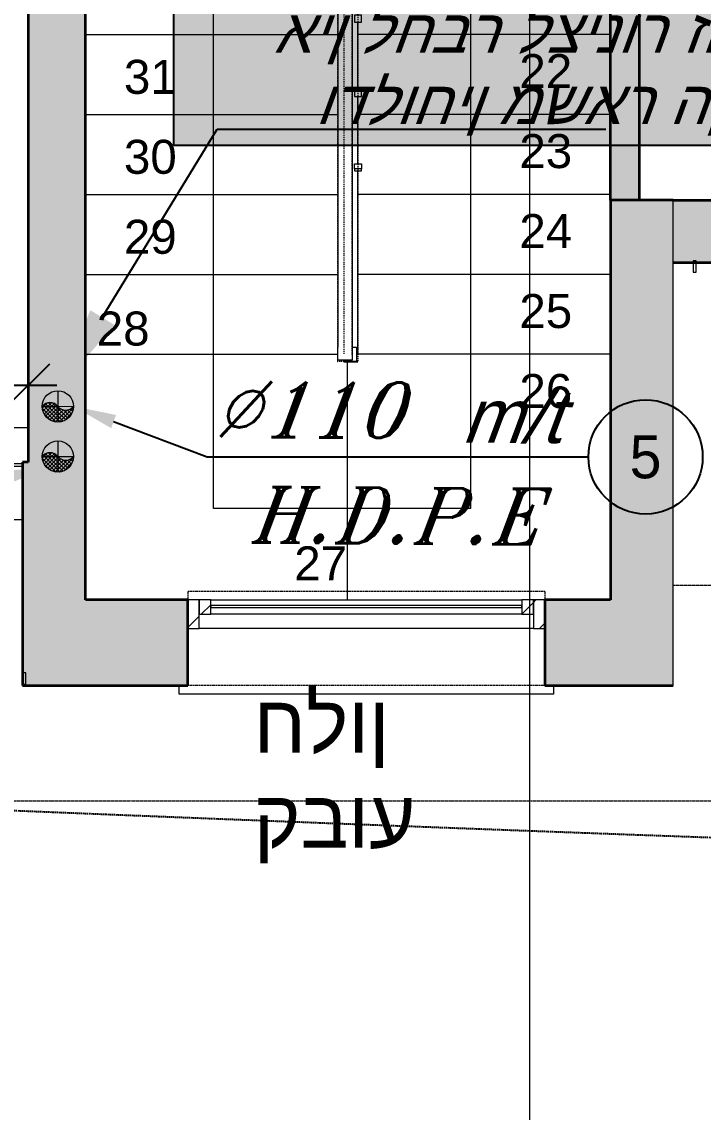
# Model space of a CAD drawing. Header units: centimetres. Extents: x 14435 to 32127, y -4289 to 2500.
# Drawn here: x 19085.5 to 19324.1, y -1756.3 to -1374.5 of the extents above; entities that cross this region are included whole.
import ezdxf
from ezdxf import colors
from ezdxf.entities.mleader import LeaderData, LeaderLine
from ezdxf.enums import TextEntityAlignment as Align
from ezdxf.math import Vec2, Vec3

# ---------------------------------------------------------------- set-up
doc = ezdxf.new("R2010")
doc.units = ezdxf.units.CM
for name, pattern in [('Dash', [0.6350000000000002, 0.3175000000000001, -0.3175000000000001]), ('Dash Tiny', [0.12, 0.06, -0.06]), ('Hidden', [0.7143750000000001, 0.4762500000000001, -0.238125]), ('Hidden2', [0.30000000000000004, 0.2, -0.1]), ('Overhead', [0.396875, 0.238125, -0.15875])]:
    doc.linetypes.add(name, pattern=pattern)
for name, color, linetype in [('A', 251, 'Continuous'), ('BLACK', 250, 'Continuous'), ('hot water', 1, 'Continuous'), ('num of plumbing', 250, 'Continuous')]:
    doc.layers.add(name, color=color, linetype=linetype)
for name, color, linetype, lineweight in [('A-ANNO-DIMS', 7, 'Continuous', 5), ('A-DETL', 7, 'Continuous', 5), ('A-FLOR', 7, 'Continuous', 13), ('A-FLOR-HRAL', 7, 'Continuous', 5), ('A-GLAZ', 7, 'Continuous', 13), ('A-GLAZ-CWMG', 7, 'Continuous', 5), ('A-WALL', 7, 'Continuous', 13), ('A-WALL-PATT', 7, 'Continuous', 35), ('G-ANNO-TEXT', 7, 'Continuous', 5), ('I-WALL', 7, 'Continuous', 13), ('S-STRS', 7, 'Continuous', 13), ('S-STRS-ANNO', 7, 'Continuous', 5)]:
    doc.layers.add(name, color=color, linetype=linetype, lineweight=lineweight)
doc.layers.add('G-ANNO-SYMB', color=240, linetype='Continuous', lineweight=5, true_color=0xff2227)
doc.styles.add('Arial', font='arial.ttf', dxfattribs={"height": 54.41925070688192})
doc.styles.add('Arial_15', font='arial.ttf', dxfattribs={"width": 0.7, "height": 20})
doc.styles.add('Arial_3', font='arial.ttf', dxfattribs={"height": 14.99999999999999})
doc.styles.add('MUR', font='MIRYL', dxfattribs={"oblique": 20})
doc.styles.add('RUM', font='ROMANT', dxfattribs={"oblique": 20})
doc.dimstyles.new('2_mm_-_מעוגל_למידות_שלמות_1', dxfattribs={"dimscale": 30.48, "dimtxt": 20.4051879991394, "dimasz": 0.4921259842519685, "dimexe": 0.4921259842519685, "dimexo": 0.0625, "dimgap": 0, "dimtad": 1, "dimdec": 0, "dimdsep": 46, "dimtxsty": 'Arial_15', "dimblk1": 'OBLIQUE', "dimblk2": 'OBLIQUE', "dimsah": 1, "dimcen": 0.09, "dimdle": 0.3280839895013123, "dimadec": 1, "dimazin": 2, "dimtfac": 1, "dimtdec": 4, "dimtix": 1, "dimtmove": 1, "dimatfit": 3, "dimfxl": 0.7874015748031495, "dimfxlon": 1, "dimtvp": 1, "dimtolj": 1, "dimtzin": 0, "dimarcsym": 2})
pattern_1 = [(225, (356.176, -3071.97), (5.613013629058814, -5.613013629058813), [])]

# ---------------------------------------------------------------- blocks, each defined once
blk = doc.blocks.new('Railing - ISH-1036119-קומה א - Dependent 1')
at = {"layer": 'A-FLOR-HRAL'}
for p, q in [((2.500000000000407, 0.0399999999973582), (-2.499999999999593, 0.0399999999973582)), ((-2.499999999999593, 0.0399999999973582), (-2.499999999999593, -0.0400000000005432)), ((2.500000000000407, -0.0400000000005432), (2.500000000000407, 0.0399999999973582)), ((-2.499999999999593, -0.0400000000005432), (2.500000000000407, -0.0400000000005432))]:
    blk.add_line(p, q, dxfattribs=at)
blk = doc.blocks.new('Railing - ISH-1036121-קומה א - Dependent 1')
at = {"layer": 'A-FLOR-HRAL'}
for p, q in [((2.500000000000407, 0.0399999999973582), (-2.499999999999593, 0.0399999999973582)), ((-2.499999999999593, 0.0399999999973582), (-2.499999999999593, -0.0400000000005432)), ((2.500000000000407, -0.0400000000005432), (2.500000000000407, 0.0399999999973582)), ((-2.499999999999593, -0.0400000000005432), (2.500000000000407, -0.0400000000005432))]:
    blk.add_line(p, q, dxfattribs=at)
blk = doc.blocks.new('Railing - ISH-1036123-קומה א - Dependent 1')
at = {"layer": 'A-FLOR-HRAL'}
for p, q in [((2.500000000000407, 0.0399999999973582), (-2.499999999999593, 0.0399999999973582)), ((-2.499999999999593, 0.0399999999973582), (-2.499999999999593, -0.0400000000005432)), ((2.500000000000407, -0.0400000000005432), (2.500000000000407, 0.0399999999973582)), ((-2.499999999999593, -0.0400000000005432), (2.500000000000407, -0.0400000000005432))]:
    blk.add_line(p, q, dxfattribs=at)
blk = doc.blocks.new('Railing - ISH-1036125-קומה א - Dependent 1')
at = {"layer": 'A-FLOR-HRAL'}
for p, q in [((2.500000000000407, 0.0399999999973582), (-2.499999999999593, 0.0399999999973582)), ((-2.499999999999593, 0.0399999999973582), (-2.499999999999593, -0.0400000000005432)), ((2.500000000000407, -0.0400000000005432), (2.500000000000407, 0.0399999999973582)), ((-2.499999999999593, -0.0400000000005432), (2.500000000000407, -0.0400000000005432))]:
    blk.add_line(p, q, dxfattribs=at)
blk = doc.blocks.new('Railing - 25mm-1036139-קומה א - Dependent 1')
at = {"layer": 'A-FLOR-HRAL'}
for p, q in [((1.25, 1.25), (-1.25, 1.25)), ((-1.25, 1.25), (-1.25, -1.25)), ((1.25, -1.25), (1.25, 1.25)), ((-1.25, -1.25), (1.25, -1.25))]:
    blk.add_line(p, q, dxfattribs=at)
blk = doc.blocks.new('Railing - 25mm-1036143-קומה א - Dependent 1')
at = {"layer": 'A-FLOR-HRAL'}
for p, q in [((1.25, 1.25), (-1.25, 1.25)), ((-1.25, 1.25), (-1.25, -1.25)), ((1.25, -1.25), (1.25, 1.25)), ((-1.25, -1.25), (1.25, -1.25))]:
    blk.add_line(p, q, dxfattribs=at)
blk = doc.blocks.new('Railing - 25mm-935220-קומה א - Dependent 1')
at = {"layer": 'A-FLOR-HRAL'}
for p, q in [((1.25, 1.25), (-1.25, 1.25)), ((-1.25, 1.25), (-1.25, -1.25)), ((1.25, -1.25), (1.25, 1.25)), ((-1.25, -1.25), (1.25, -1.25))]:
    blk.add_line(p, q, dxfattribs=at)
blk = doc.blocks.new('Railing - 25mm-935224-קומה א - Dependent 1')
at = {"layer": 'A-FLOR-HRAL'}
for p, q in [((1.25, 1.25), (-1.25, 1.25)), ((-1.25, 1.25), (-1.25, -1.25)), ((1.25, -1.25), (1.25, 1.25)), ((-1.25, -1.25), (1.25, -1.25))]:
    blk.add_line(p, q, dxfattribs=at)
blk = doc.blocks.new('Railing - 25mm-935228-קומה א - Dependent 1')
at = {"layer": 'A-FLOR-HRAL'}
for p, q in [((-1.25, 1.25), (1.25, 1.25)), ((-1.25, -0.5720000000003232), (-1.25, 1.24999999999999)), ((1.25, 1.249999999999996), (1.25, -0.5720000000003214)), ((-1.25, -0.5720000000003232), (-1.25, -1.25)), ((1.25, -0.5720000000003215), (-1.25, -0.5720000000003232)), ((-1.25, -1.25), (1.25, -1.25)), ((1.25, -1.25), (1.25, -0.5720000000003215))]:
    blk.add_line(p, q, dxfattribs=at)
blk = doc.blocks.new('Railing - Railing-935168-קומה א - Dependent 1')
for name, p in [('Railing - ISH-1036119-קומה א - Dependent 1', (350.7465273389044, -2692.219926520616)), ('Railing - 25mm-1036139-קומה א - Dependent 1', (353.2465273389042, -2801.469926520616)), ('Railing - 25mm-1036143-קומה א - Dependent 1', (353.2465273389042, -2827.469926520615)), ('Railing - 25mm-935220-קומה א - Dependent 1', (353.2465273389042, -2853.469926520615)), ('Railing - 25mm-935224-קומה א - Dependent 1', (353.2465273389042, -2879.469926520616)), ('Railing - 25mm-935228-קומה א - Dependent 1', (353.2465273389041, -2905.469926520615)), ('Railing - ISH-1036123-קומה א - Dependent 1', (350.746527338904, -2973.509926520616))]:
    blk.add_blockref(name, p)
for name, p, rotation in [('Railing - ISH-1036121-קומה א - Dependent 1', (348.6665273389044, -2720.219926520615), 180), ('Railing - ISH-1036125-קומה א - Dependent 1', (346.1665273389044, -2971.009926520616), 270)]:
    blk.add_blockref(name, p, dxfattribs=dict(rotation=rotation))
blk = doc.blocks.new('Top Rail Type - Top Rail_Internal_-935182-קומה א - Dependent 1')
at = {"layer": 'A-FLOR-HRAL'}
for p, q in [((346.1665273389044, -2718.969926520614), (351.1665273389044, -2718.969926520614)), ((346.1665273389044, -2718.969926520614), (346.1665273389044, -2720.179926520614)), ((346.1665273389044, -2720.259926520613), (346.1665273389044, -2968.509926520616)), ((351.1665273389044, -2718.969926520614), (351.1665273389044, -2719.543518973438)), ((351.1665273389044, -2720.975640976257), (351.1665273389044, -2973.009926520616)), ((353.2465273389042, -2800.219926520616), (353.2465273389044, -2720.975640976257)), ((353.2465273389042, -2826.219926520616), (353.2465273389042, -2802.719926520616)), ((353.2465273389042, -2852.219926520616), (353.2465273389042, -2828.719926520616)), ((353.2465273389042, -2878.219926520615), (353.2465273389042, -2854.719926520616)), ((353.2465273389041, -2904.219926520616), (353.2465273389042, -2880.719926520616)), ((353.246527338904, -2969.009926520616), (353.2465273389041, -2906.719926520615)), ((351.1665273389044, -2968.509926520616), (352.746527338904, -2968.509926520616)), ((352.746527338904, -2968.509926520616), (352.746527338904, -2973.469926520619)), ((353.246527338904, -2969.009926520616), (352.7465273389043, -2969.009926520616)), ((353.246527338904, -2971.009926520616), (353.246527338904, -2969.009926520616)), ((351.1665273389044, -2973.009926520616), (346.2065273389018, -2973.009926520616)), ((348.6665273389044, -2973.009926520616), (348.6665273389044, -2973.469926520619)), ((350.6665273389044, -2973.469926520619), (350.6665273389044, -2973.009926520616)), ((352.7465273389043, -2971.009926520616), (353.246527338904, -2971.009926520616))]:
    blk.add_line(p, q, dxfattribs=at)
blk = doc.blocks.new('Top Rail Type - Top Rail_Internal_-V173-קומה א - Dependent 1')
at = {"layer": 'A-FLOR-HRAL', "linetype": 'Dash'}
for p, q in [((353.2465273389044, -2690.969926520616), (348.2465273389044, -2690.969926520616)), ((348.2465273389044, -2690.969926520616), (348.2465273389044, -2692.179926520619)), ((353.2465273389044, -2690.969926520616), (353.2465273389044, -2692.179926520619)), ((348.2465273389044, -2692.219926520615), (348.2465273389043, -2720.179926520614)), ((353.2465273389044, -2692.219926520615), (353.246527338904, -2973.469926520619)), ((346.1665273389045, -2718.969926520614), (351.1665273389044, -2718.969926520614)), ((346.1665273389045, -2720.219926520615), (346.1665273389045, -2718.969926520614)), ((346.1665273389045, -2968.509926520616), (346.1665273389045, -2720.259926520613)), ((348.2465273389043, -2720.259926520613), (348.246527338904, -2971.009926520616)), ((351.1665273389044, -2720.219926520615), (351.1665273389044, -2718.969926520614)), ((351.1665273389044, -2971.009926520616), (351.1665273389044, -2720.259926520613)), ((351.425098767475, -2973.509926520616), (346.2065273389018, -2973.509926520616))]:
    blk.add_line(p, q, dxfattribs=at)
blk = doc.blocks.new('חלון חד כנפי  _ גלילה - מדרגות 2-1071027-קומה א - Dependent 1')
at = {"layer": 'A-GLAZ', "lineweight": 5, "true_color": 0x008040}
h = blk.add_hatch(dxfattribs=at)
h.set_pattern_fill('FP_6', color=116, style=0, pattern_type=2)
h.set_pattern_definition(pattern_1)
h.paths.add_polyline_path([(-62.50000000000052, -4.999999999996264), (-62.50000000000052, -14.99999999999615), (-58.50000000000143, -14.99999999999615), (-58.50000000000143, -4.999999999996264)], flags=0)
h.paths.add_polyline_path([(58.49999999999883, -4.999999999996264), (58.49999999999883, -14.99999999999615), (62.49999999999792, -14.99999999999615), (62.49999999999879, -4.999999999996264)], flags=0)
h = blk.add_hatch(dxfattribs=at)
h.set_pattern_fill('FP_6', color=116, style=0, pattern_type=2)
h.set_pattern_definition(pattern_1)
h.paths.add_polyline_path([(-54.5000000000006, -9.999999999995994), (-58.50000000000143, -9.999999999995994), (-58.50000000000143, -14.99999999999615), (-54.5000000000006, -14.99999999999615)], flags=0)
h.paths.add_polyline_path([(54.499999999998, -9.999999999995994), (54.499999999998, -14.99999999999615), (58.49999999999883, -14.99999999999615), (58.49999999999883, -9.999999999995994)], flags=0)
at = {"layer": 'A-GLAZ'}
for p, q in [((-65.50000000000075, 14.99999999999696), (-65.50000000000075, 18.00000000010131)), ((-65.50000000000075, 18.00000000010131), (65.49999999999918, 18.00000000010131)), ((65.49999999999918, 18.00000000010131), (65.49999999999918, 14.99999999999781)), ((-58.50000000000102, -5), (-62.50000000000102, -5)), ((-58.50000000000102, -15), (-58.50000000000102, -5)), ((-58.50000000000102, -5), (58.49999999999782, -5)), ((62.49999999999783, -5), (58.49999999999782, -5)), ((58.49999999999782, -5), (58.49999999999782, -15)), ((-54.50000000000102, -10), (-58.50000000000102, -10)), ((-58.50000000000102, -10), (-58.50000000000102, -15)), ((-54.50000000000102, -15), (-54.50000000000102, -10)), ((-54.50000000000102, -10), (54.49999999999771, -10)), ((58.49999999999772, -10), (54.49999999999771, -10)), ((54.49999999999771, -10), (54.49999999999773, -15)), ((58.49999999999772, -15), (58.49999999999772, -10)), ((-62.50000000000102, -15), (-58.50000000000102, -15)), ((-58.50000000000102, -15), (-54.50000000000102, -15)), ((54.49999999999771, -12.4), (-54.50000000000102, -12.4)), ((-54.50000000000102, -12.4), (-54.50000000000102, -13)), ((-54.50000000000102, -13), (54.49999999999771, -13)), ((54.49999999999771, -15), (-54.50000000000102, -15)), ((54.49999999999771, -13), (54.49999999999771, -12.4)), ((54.49999999999773, -15), (58.49999999999772, -15)), ((58.49999999999782, -15), (62.49999999999783, -15))]:
    blk.add_line(p, q, dxfattribs=at)
at = {"layer": 'A-GLAZ', "linetype": 'Overhead'}
for p, q in [((-62.50000000000043, 15), (62.49999999999957, 15)), ((-62.50000000000079, -18), (-62.50000000000079, -15)), ((62.49999999999918, -18), (62.49999999999918, -15)), ((-62.50000000000079, -18), (62.49999999999916, -18))]:
    blk.add_line(p, q, dxfattribs=at)
blk = doc.blocks.new('Rectangular Mullion - פרופיל מרובע 4_1-958128-קומה א - Dependent 1')
at = {"layer": 'A-GLAZ-CWMG', "true_color": 0x008000}
h = blk.add_hatch(dxfattribs=at)
h.set_pattern_fill('FP_44', color=96, style=0, pattern_type=2)
h.set_pattern_definition([(315, (-236.894, -3084.462), (25.14471713899363, 25.14471713899363), []), (315, (-236.894, -3122.562), (25.14471713899363, 25.14471713899363), [])])
h.paths.add_polyline_path([(0, 2.00000000000301), (0, -1.999999999996513), (-1.000000000003237, -1.999999999996513), (-1.000000000003237, 2.00000000000301)], flags=0)
at = {"layer": 'A-GLAZ-CWMG', "lineweight": 13}
for p, q in [((-1.000000000003237, 1.999999999999545), (0, 1.999999999999545)), ((-1.000000000003237, -1.999999999999545), (-1.000000000003237, 1.999999999999545)), ((0, 1.999999999999545), (0, -1.999999999999545)), ((0, -1.999999999999545), (-1.000000000003237, -1.999999999999545))]:
    blk.add_line(p, q, dxfattribs=at)
blk = doc.blocks.new('Rectangular Mullion - פרופיל מרובע 4_1-1043214-קומה א - Dependent 1')
at = {"layer": 'A-GLAZ-CWMG', "lineweight": 13}
for p, q in [((-0.500000000001619, 1.999999999999545), (0.500000000001619, 1.999999999999545)), ((-0.500000000001619, -1.999999999999545), (-0.500000000001619, 1.999999999999545)), ((0.500000000001619, 1.999999999999545), (0.500000000001619, -1.999999999999545)), ((0.500000000001619, -1.999999999999545), (-0.500000000001619, -1.999999999999545))]:
    blk.add_line(p, q, dxfattribs=at)
blk = doc.blocks.new('Railing - Railing-956723-קומה א - Dependent 1')
at = {"layer": 'A-FLOR-HRAL'}
for p, q in [((158.6939981411202, -3009.247639051213), (235.7939981411209, -3009.247639051213)), ((235.7939981411209, -3010.247639051213), (159.6939981411204, -3010.247639051212))]:
    blk.add_line(p, q, dxfattribs=at)
blk = doc.blocks.new('_Oblique')
at = {"color": 0, "linetype": 'ByBlock', "lineweight": -2}
blk.add_line((-0.5, -0.5), (0.5, 0.5), dxfattribs=at)
blk = doc.blocks.new('*D680')
at = {"layer": 'A-ANNO-DIMS', "color": 0, "lineweight": -2, "transparency": 16777216}
for p, q in [((51033.84930814702, -12564.57553732743), (51033.84930814702, -12601.67053732743)), ((51809.96742148079, -12564.57553732743), (51809.96742148079, -12601.67053732743)), ((51023.84930814703, -12586.67053732743), (51819.96742148078, -12586.67053732743))]:
    blk.add_line(p, q, dxfattribs=at)
at = {"layer": 'Defpoints', "color": 0, "transparency": 16777216}
for p in [(51033.84930814702, -12562.67053732743), (51809.96742148079, -12562.67053732743), (51809.96742148079, -12586.67053732743)]:
    blk.add_point(p, dxfattribs=at)
at = {"layer": 'A-ANNO-DIMS', "color": 0, "lineweight": -2, "transparency": 16777216, "xscale": 15, "yscale": 15, "zscale": 15, "rotation": 180}
blk.add_blockref('_Oblique', (51033.84930814702, -12586.67053732743), dxfattribs=at)
at = {"layer": 'A-ANNO-DIMS', "color": 0, "lineweight": -2, "transparency": 16777216, "xscale": 15, "yscale": 15, "zscale": 15}
blk.add_blockref('_Oblique', (51809.96742148079, -12586.67053732743), dxfattribs=at)
at = {"layer": 'A-ANNO-DIMS', "color": 0, "transparency": 16777216, "insert": (51329.45369304916, -12547.37261057896), "char_height": 20, "width": 38.42453863222559, "attachment_point": 1, "line_spacing_factor": 0.9417779076525878, "style": 'Arial_15'}
blk.add_mtext('\\A1;776', dxfattribs=at)
blk = doc.blocks.new('_TagCircle - Metric')
at = {"color": 0, "linetype": 'ByBlock', "lineweight": -2, "transparency": 16777216}
blk.add_circle((0, 0), 4, dxfattribs=at)
at = {"color": 0, "transparency": 16777216}
blk.add_attdef('TAGNUMBER', text='', height=3, dxfattribs=at).set_placement((0, -1.5), align=Align.CENTER)
blk = doc.blocks.new('alef')
at = {"layer": 'A-WALL-PATT', "lineweight": 13, "true_color": 0x636466}
for points in [[(51809.96742148079, -12613.66623281662), (51829.96742148079, -12613.66623281662), (51829.96742148079, -12363.63147659904), (51809.96742148079, -12363.63147659904), (51809.96742148079, -12424.57497581486)], [(52035.84930814703, -12661.88852028603), (52035.84930814703, -12521.88852028603), (52013.84930814704, -12521.88852028603), (52013.84930814703, -12661.88852028603)], [(51807.96742148078, -12691.88852028603), (51829.96742148079, -12691.88852028603), (51829.96742148079, -12613.66623281662), (51807.96742148078, -12613.66623281662), (51807.96742148078, -12650.66528988817)]]:
    blk.add_hatch(color=251, dxfattribs=at).paths.add_polyline_path(points, flags=0)
at = {"layer": 'A-WALL-PATT', "lineweight": 13, "true_color": 0xc7c8ca}
for points in [[(52013.84930814703, -12521.88852028603), (52023.84930814703, -12521.88852028603), (52023.84930814703, -12380.88880345725), (52013.84930814703, -12380.88880345725), (52013.84930814703, -12424.57497581486)], [(52035.84930814703, -12543.88852028603), (52289.9369965486, -12543.88852028603), (52289.9369965486, -12543.17314581013), (52249.46580752996, -12543.17314581013), (52249.46580752996, -12521.88852028603), (52035.84930814703, -12521.88852028603), (52035.84930814703, -12537.62013285151)]]:
    blk.add_hatch(color=9, dxfattribs=at).paths.add_polyline_path(points, flags=0)
at = {"layer": 'A-WALL-PATT', "lineweight": 13, "true_color": 0x636466}
h = blk.add_hatch(color=251, dxfattribs=at)
h.paths.add_polyline_path([(51859.2623802399, -12691.88852028603), (51865.84930814704, -12691.88852028603), (51865.84930814704, -12661.88852028603), (51829.96742148079, -12661.88852028603), (51829.96742148079, -12691.88852028603)], flags=0)
h.paths.add_polyline_path([(51990.84930814703, -12691.88852028603), (52035.84930814703, -12691.88852028603), (52035.84930814703, -12661.88852028603), (51990.84930814703, -12661.88852028603), (51990.84930814703, -12676.88852028603)], flags=0)
at = {"layer": 'A-DETL', "color": 7, "linetype": 'Dash Tiny'}
for p, q in [((52590.60152834893, -12656.88852028603), (52035.84930814703, -12656.88852028603)), ((51572.39198229707, -12732.26487940153), (52625.60152834892, -12732.26487940153))]:
    blk.add_line(p, q, dxfattribs=at)
at = {"layer": 'A-DETL', "color": 1, "linetype": 'Hidden', "lineweight": 25, "true_color": 0xff0000}
blk.add_arc((53854.05767804235, 37175.2775345066), 49952.94277916423, 266.772959782753, 268.6691540886479, dxfattribs=at)
at = {"layer": 'A-FLOR'}
for p, q in [((51809.76742148079, -12601.66623281662), (51809.76742148079, -12345.92050772008)), ((51809.96742148079, -12601.66623281663), (51711.86742148078, -12601.66623281663)), ((51749.84930814702, -12633.66623281662), (51807.96742148078, -12633.66623281662))]:
    blk.add_line(p, q, dxfattribs=at)
at = {"layer": 'A-WALL', "lineweight": 35}
for p, q in [((51829.9674214808, -12661.88852028603), (51829.96742148079, -12315.92050772008)), ((51809.96742148079, -12345.92050772008), (51809.96742148079, -12613.66623281662)), ((52013.84930814703, -12521.88852028603), (52013.84930814703, -12661.88852028603)), ((52035.84930814703, -12521.88852028603), (52013.84930814703, -12521.88852028603)), ((51807.96742148078, -12613.66623281662), (51807.96742148078, -12691.88852028603)), ((51809.96742148079, -12613.66623281662), (51807.96742148078, -12613.66623281662)), ((51865.84930814704, -12661.88852028603), (51829.96742148079, -12661.88852028603)), ((51865.84930814704, -12691.88852028603), (51865.84930814704, -12661.88852028603)), ((52013.84930814703, -12661.88852028603), (51990.84930814703, -12661.88852028603)), ((51990.84930814703, -12661.88852028603), (51990.84930814703, -12691.88852028603)), ((51807.96742148078, -12691.88852028603), (51865.84930814704, -12691.88852028603)), ((51990.84930814703, -12691.88852028603), (52035.84930814703, -12691.88852028603))]:
    blk.add_line(p, q, dxfattribs=at)
at = {"layer": 'A-WALL'}
blk.add_line((52035.84930814703, -12543.88852028603), (52035.84930814703, -12521.88852028603), dxfattribs=at)
at = {"layer": 'A-WALL-PATT', "color": 251, "lineweight": 13, "true_color": 0x636466}
blk.add_line((52035.84930814703, -12691.88852028603), (52035.84930814703, -12543.88852028603), dxfattribs=at)
at = {"layer": 'G-ANNO-SYMB', "color": 7}
blk.add_line((51985.65182047833, -13071.34927273909), (51985.65182047833, -10760.62172800506), dxfattribs=at)
at = {"layer": 'I-WALL', "lineweight": 35}
for p, q in [((52013.84930814703, -12521.88852028603), (52013.84930814703, -12370.88880345725)), ((52023.84930814703, -12380.88880345725), (52023.84930814703, -12521.88852028603)), ((52035.84930814703, -12521.88852028603), (52249.46580752996, -12521.88852028603)), ((52289.9369965486, -12543.88852028603), (52035.84930814703, -12543.88852028603))]:
    blk.add_line(p, q, dxfattribs=at)
at = {"layer": 'S-STRS', "lineweight": 5}
for p, q in [((51829.96742148079, -12463.88852028602), (51918.33995067857, -12463.88852028602)), ((52013.84930814703, -12463.88852028603), (51925.41995067857, -12463.88852028603)), ((51829.96742148079, -12491.88852028602), (51918.33995067857, -12491.88852028602)), ((52013.84930814703, -12491.88852028603), (51925.41995067857, -12491.88852028602)), ((51829.96742148079, -12519.88852028603), (51918.33995067857, -12519.88852028603)), ((52013.84930814703, -12519.88852028603), (51925.41995067857, -12519.88852028603)), ((51829.96742148079, -12547.88852028603), (51918.33995067857, -12547.88852028603)), ((52013.84930814703, -12547.88852028603), (51925.41995067857, -12547.88852028603)), ((51829.96742148079, -12575.88852028602), (51918.29995067857, -12575.88852028602)), ((52013.84930814703, -12575.88852028603), (51925.41995067857, -12575.88852028603)), ((51921.77995067856, -12661.88852028603), (51921.77995067856, -12578.46852028603))]:
    blk.add_line(p, q, dxfattribs=at)
at = {"layer": 'S-STRS', "linetype": 'Hidden2', "lineweight": 5}
for p, q in [((51829.96742148079, -12463.88852028602), (51918.33995067857, -12463.88852028602)), ((52013.84930814703, -12463.88852028603), (51925.41995067857, -12463.88852028603)), ((51829.96742148079, -12491.88852028602), (51918.33995067857, -12491.88852028602)), ((52013.84930814703, -12491.88852028603), (51925.41995067857, -12491.88852028602)), ((51829.96742148079, -12519.88852028603), (51918.33995067857, -12519.88852028603)), ((52013.84930814703, -12519.88852028603), (51925.41995067857, -12519.88852028603)), ((51829.96742148079, -12547.88852028603), (51918.33995067857, -12547.88852028603)), ((52013.84930814703, -12547.88852028603), (51925.41995067857, -12547.88852028603)), ((51829.96742148079, -12575.88852028602), (51918.29995067857, -12575.88852028602)), ((52013.84930814703, -12575.88852028603), (51925.41995067857, -12575.88852028603)), ((51921.77995067856, -12661.88852028603), (51921.77995067856, -12578.46852028603))]:
    blk.add_line(p, q, dxfattribs=at)
at = {"layer": 'S-STRS-ANNO'}
for p, q in [((51874.86742148079, -12463.88852028602), (51874.86742148079, -12435.88852028602)), ((51964.8674214808, -12435.88852028602), (51964.8674214808, -12463.88852028603)), ((51874.86742148079, -12491.88852028602), (51874.86742148079, -12463.88852028602)), ((51964.8674214808, -12463.88852028603), (51964.8674214808, -12491.88852028602)), ((51874.86742148079, -12519.88852028603), (51874.86742148079, -12491.88852028602)), ((51964.8674214808, -12491.88852028602), (51964.8674214808, -12519.88852028603)), ((51874.86742148079, -12547.88852028603), (51874.86742148079, -12519.88852028603)), ((51964.8674214808, -12519.88852028603), (51964.8674214808, -12547.88852028603)), ((51874.86742148079, -12575.88852028602), (51874.86742148079, -12547.88852028603)), ((51964.8674214808, -12547.88852028603), (51964.8674214808, -12575.88852028603)), ((51874.86742148079, -12629.88852028602), (51874.86742148079, -12575.88852028602)), ((51964.8674214808, -12575.88852028603), (51964.8674214808, -12629.88852028602)), ((51921.77995067856, -12629.88852028602), (51874.86742148079, -12629.88852028602)), ((51964.8674214808, -12629.88852028602), (51921.77995067856, -12629.88852028602))]:
    blk.add_line(p, q, dxfattribs=at)
at = {"layer": 'A-FLOR-HRAL'}
for name in ['Railing - Railing-956723-קומה א - Dependent 1', 'Railing - Railing-935168-קומה א - Dependent 1', 'Top Rail Type - Top Rail_Internal_-935182-קומה א - Dependent 1']:
    blk.add_blockref(name, (51572.17342333967, -9604.918593765411), dxfattribs=at)
at = {"layer": 'A-FLOR-HRAL', "linetype": 'Dash'}
blk.add_blockref('Top Rail Type - Top Rail_Internal_-V173-קומה א - Dependent 1', (51572.17342333967, -9604.918593765411), dxfattribs=at)
at = {"layer": 'A-GLAZ', "rotation": 180}
blk.add_blockref('חלון חד כנפי  _ גלילה - מדרגות 2-1071027-קומה א - Dependent 1', (51928.34930814703, -12676.88852028603), dxfattribs=at)
at = {"layer": 'A-GLAZ-CWMG', "extrusion": (0, 0, -1), "rotation": 180}
for name, p in [('Rectangular Mullion - פרופיל מרובע 4_1-1043214-קומה א - Dependent 1', (-52043.32169878228, -12545.17314581013)), ('Rectangular Mullion - פרופיל מרובע 4_1-958128-קומה א - Dependent 1', (-51809.06742148079, -12689.38041841118))]:
    blk.add_blockref(name, p, dxfattribs=at)
at = {"layer": 'G-ANNO-TEXT', "char_height": 20, "attachment_point": 1, "style": 'Arial_3'}
for s, insert, width in [('חלון קבוע', (51888.86531772214, -12695.30861858792), 101.3333), ('\\fArial|b0|i0|c177|p34|;\\W.8; ', (51972.47365105548, -12695.30861858792), 4.489450000000004)]:
    blk.add_mtext(s, dxfattribs=dict(at, insert=insert, width=width))
at = {"layer": 'S-STRS-ANNO', "char_height": 11.90625, "width": 21.9775646974577, "attachment_point": 1, "line_spacing_factor": 0.9417779076525878, "style": 'Arial'}
for s, insert in [('31', (51843.46323515629, -12472.77567594607)), ('22', (51981.94965015598, -12470.77567594607)), ('23', (51981.94965015598, -12498.77567594607)), ('30', (51843.46323515629, -12500.77567594607)), ('24', (51981.94965015598, -12526.77567594607)), ('29', (51843.46323515629, -12528.77567594607)), ('25', (51981.94965015598, -12554.77567594607)), ('28', (51833.95617316963, -12560.90912236636)), ('26', (51981.94965015598, -12582.77567594607)), ('27', (51903.10487205889, -12643.13074481443))]:
    blk.add_mtext(s, dxfattribs=dict(at, insert=insert))
at = {"layer": 'A-ANNO-DIMS'}
dim = blk.add_linear_dim(base=(51809.96742148079, -12586.67053732743), p1=(51033.84930814702, -12562.67053732743), p2=(51809.96742148079, -12562.67053732743), dimstyle='2_mm_-_מעוגל_למידות_שלמות_1', override={"dimpost": '<>', "dimfxl": 776.1181133337568}, dxfattribs=at)
dim.commit()
dim.dimension.update_dxf_attribs({"geometry": '*D680', "text_midpoint": (51348.66596236528, -12574.03927724563), "dimtype": 128})

msp = doc.modelspace()

# ---------------------------------------------------------------- linework, layer by layer
at = {"layer": 'hot water', "color": 6, "lineweight": 15, "ltscale": 20}
for centre in [(19098.1186662422, -1509.195984392141), (19098.1141093608, -1526.737320737866)]:
    msp.add_circle(centre, 5.5, dxfattribs=at)
at = {"layer": 'num of plumbing', "lineweight": 0}
for p, q in [((19098.08071985359, -1503.696115297096), (19098.15661262767, -1514.695853486975)), ((19093.22189429444, -1509.22976970449), (19094.4370250771, -1507.997754825699)), ((19094.56892056823, -1509.220475886859), (19095.87050601391, -1507.900805065836)), ((19096.10853450253, -1509.209853310776), (19094.79702612798, -1507.91631845266)), ((19097.45556077632, -1509.200559491639), (19096.2020575458, -1507.964234848308)), ((19092.6187971472, -1509.233930779182), (19103.61853533717, -1509.1580380051)), ((19092.65269767581, -1509.806875243119), (19093.22189429444, -1509.22976970449)), ((19097.57415095366, -1514.668963752401), (19092.65372133322, -1509.815965967476)), ((19092.89506026625, -1510.917594282449), (19094.56892056823, -1509.220475886859)), ((19093.41448194859, -1509.228440944562), (19092.99573651131, -1508.815434186012)), ((19095.65368614744, -1514.112677705094), (19093.23645368655, -1511.728572109618)), ((19093.30565761857, -1511.857740956342), (19095.91594684201, -1509.211182070749)), ((19098.15112279454, -1513.900168682548), (19093.41448194859, -1509.228440944562)), ((19094.76150822874, -1509.2191471284), (19093.78467901749, -1508.255704834546)), ((19093.84914864191, -1512.663147420075), (19097.26297311902, -1509.201888251589)), ((19094.51157871957, -1513.347962183796), (19098.12205619731, -1509.68731754596)), ((19098.14182898011, -1512.553142407049), (19094.76150822874, -1509.2191471284)), ((19095.29145191562, -1513.913701970878), (19098.13135001495, -1511.034343821322)), ((19095.91594684201, -1509.211182070749), (19096.89927311546, -1508.214192595826)), ((19098.13253516247, -1511.206116133426), (19096.10853450253, -1509.209853310776)), ((19097.26297311902, -1509.201888251589), (19097.70452916353, -1508.754196837601)), ((19098.12324134163, -1509.859089857962), (19097.45556077632, -1509.200559491639)), ((19098.12205619731, -1509.68731754596), (19098.34739176628, -1509.458850964109)), ((19101.69097135962, -1513.377926060433), (19098.12324134163, -1509.859089857962)), ((19098.13135001495, -1511.034343821322), (19099.1008390277, -1510.051383872696)), ((19100.90333214223, -1513.93894083514), (19098.13253516247, -1511.206116133426)), ((19098.14064383258, -1512.381370095061), (19100.06137757426, -1510.433947982148)), ((19098.14993764699, -1513.728396370568), (19101.3431021144, -1510.490863261255)), ((19098.55019209884, -1514.679029661323), (19103.60714386017, -1509.551812149538)), ((19102.35892672618, -1512.698867634446), (19100.06289619829, -1510.434302966516)), ((19100.32840817455, -1514.232554710345), (19103.18524787597, -1511.336019556982)), ((19102.90711171513, -1511.901680220972), (19101.45812850575, -1510.472554546357)), ((19103.32325423384, -1510.974259906403), (19102.4663753192, -1510.129124055207)), ((19103.57533397581, -1509.885025205299), (19103.252284417, -1509.566402866634)), ((19096.1989245367, -1514.350069352402), (19098.14064383258, -1512.381370095061)), ((19097.26184050447, -1514.628833520042), (19098.14993764699, -1513.728396370568)), ((19099.98395653884, -1514.370024602858), (19098.14182898011, -1512.553142407049)), ((19098.90125688248, -1514.640022587327), (19098.15112279454, -1513.900168682548)), ((19098.0761629722, -1521.237451642821), (19098.15205574627, -1532.2371898327)), ((19092.61424026581, -1526.775267124907), (19103.61397845577, -1526.699374350824)), ((19092.64814079442, -1527.348211588844), (19093.21733741304, -1526.771106050215)), ((19092.89050338486, -1528.458930628174), (19094.56436368684, -1526.761812232584)), ((19093.40992506719, -1526.769777290286), (19092.99117962992, -1526.356770531736)), ((19093.21733741304, -1526.771106050215), (19094.4324681957, -1525.539091171424)), ((19093.30110073717, -1529.399077302067), (19095.91138996061, -1526.752518416473)), ((19098.14656591315, -1531.441505028273), (19093.40992506719, -1526.769777290286)), ((19094.75695134734, -1526.760483474125), (19093.7801221361, -1525.797041180271)), ((19093.84459176052, -1530.204483765799), (19097.25841623763, -1526.743224597314)), ((19094.56436368684, -1526.761812232584), (19095.86594913252, -1525.44214141156)), ((19098.13727209871, -1530.094478752773), (19094.75695134734, -1526.760483474125)), ((19096.10397762114, -1526.751189656501), (19094.79246924659, -1525.457654798385)), ((19095.91138996061, -1526.752518416473), (19096.89471623407, -1525.75552894155)), ((19098.12797828108, -1528.74745247915), (19096.10397762114, -1526.751189656501)), ((19097.45100389492, -1526.741895837363), (19096.1975006644, -1525.505571194033)), ((19097.25841623763, -1526.743224597314), (19097.69997228213, -1526.295533183325)), ((19098.11868446024, -1527.400426203687), (19097.45100389492, -1526.741895837363)), ((19098.11749931592, -1527.228653891685), (19098.34283488488, -1527.000187309833)), ((19098.54563521745, -1532.220366007048), (19103.60258697878, -1527.093148495263)), ((19103.57077709441, -1527.426361551024), (19103.24772753561, -1527.107739212359)), ((19097.56959407226, -1532.210300098126), (19092.64916445182, -1527.357302313201)), ((19095.64912926605, -1531.654014050818), (19093.23189680515, -1529.269908455342)), ((19094.50702183817, -1530.88929852952), (19098.11749931592, -1527.228653891685)), ((19095.28689503423, -1531.455038316602), (19098.12679313356, -1528.575680167047)), ((19096.1943676553, -1531.891405698126), (19098.13608695118, -1529.922706440786)), ((19101.68641447823, -1530.919262406158), (19098.11868446024, -1527.400426203687)), ((19098.12679313356, -1528.575680167047), (19099.0962821463, -1527.592720218421)), ((19100.89877526083, -1531.480277180864), (19098.12797828108, -1528.74745247915)), ((19098.13608695118, -1529.922706440786), (19100.05682069286, -1527.975284327873)), ((19099.97939965745, -1531.911360948583), (19098.13727209871, -1530.094478752773)), ((19098.14538076559, -1531.269732716293), (19101.338545233, -1528.03219960698)), ((19102.35436984479, -1530.240203980171), (19100.05833931689, -1527.975639312241)), ((19100.32385129315, -1531.773891056069), (19103.18069099458, -1528.877355902707)), ((19102.90255483374, -1529.443016566696), (19101.45357162435, -1528.013890892081)), ((19103.31869735244, -1528.515596252128), (19102.4618184378, -1527.670460400932)), ((19097.25728362308, -1532.170169865767), (19098.14538076559, -1531.269732716293)), ((19098.89670000109, -1532.181358933052), (19098.14656591315, -1531.441505028273))]:
    msp.add_line(p, q, dxfattribs=at)
for centre in [(19098.11866624062, -1509.195984392149), (19098.11410935923, -1526.737320737873)]:
    msp.add_circle(centre, 5.499999999041587, dxfattribs=at)
for centre, start, end in [((19095.3834281273, -1511.3450278), 38.15629080577713, 142.6343219485994), ((19100.85390435389, -1507.046940984072), 218.1562908057771, 322.6343219485994), ((19095.37887124591, -1528.886364145725), 38.15629080577713, 142.6343219485994), ((19100.84934747249, -1524.588277329796), 218.1562908057771, 322.6343219485994)]:
    msp.add_arc(centre, 3.478493223057076, start, end, dxfattribs=at)

# ---------------------------------------------------------------- block references
msp.add_blockref('alef', (-32722.20766239823, 11084.92891989214))

# ---------------------------------------------------------------- texts
at = {"layer": 'A', "color": 1, "oblique": 20}
for s, height, style, p in [('%%C110', 19.43999999999999, 'RUM', (19185.5111240527, -1510.301436487865, -2879.571780414786)), ('m/t', 18.71999999999998, 'MUR', (19256.77117931157, -1512.234441269469, 17184.16490146052)), ('H.D.P.E', 19.43999999999999, 'RUM', (19215.29975457013, -1547.443599565933, 6.400000000139698))]:
    msp.add_text(s, height=height, rotation=359.6133434719946, dxfattribs=dict(at, style=style)).set_placement(p, align=Align.MIDDLE)
at = {"layer": 'BLACK', "color": 1, "insert": (19146.20587585799, -1345.317586436924), "char_height": 15, "attachment_point": 1, "line_spacing_factor": 0.99999, "style": 'MUR', "bg_fill": 17, "box_fill_scale": 1.5, "bg_fill_color": 255, "bg_fill_transparency": 0}
msp.add_mtext_dynamic_manual_height_columns('\\A1;\\pxqc;{\\fArial|b0|i0|c177|p34;צ.א מקומת המרתף.\\Pאין לחבר לצינור זה שופכין ודלוחין משאר הקומות.}', width=279.0293589865178, gutter_width=252.0923096567594, heights=[0], dxfattribs=at)

# ---------------------------------------------------------------- leaders
at = {"layer": 'BLACK', "color": 1, "lineweight": 18}
ml = msp.add_multileader_mtext('Standard', dxfattribs=at)
ml.set_content('')
ml.set_leader_properties()
ml.build(insert=Vec2(0, 0))
ml.multileader.update_dxf_attribs({"text_right_attachment_type": 6, "dogleg_length": 0.36, "arrow_head_size": 30})
ctx = ml.context
ctx.base_point, ctx.char_height, ctx.arrow_head_size, ctx.landing_gap_size, ctx.plane_origin = Vec3(19290.04571616646, -1412.126848713997), 0.18, 30, 0.09, Vec3(19267.49105887647, -1330.151964694894)
ctx.right_attachment = 6
notes = []
notes.append((ctx, [(1, (1, 1, 0), (19153.87724385523, -1412.126848713997), (1, 0), 136.168472311227, [(0, [(19098.08071985554, -1503.696115297445)], 0, [])])]))
ctx.mtext, ml.multileader.dxf.content_type = None, 0
at = {"layer": 'num of plumbing', "lineweight": 13}
ml = msp.add_multileader_block('Standard', dxfattribs=at)
ml.set_content('_TagCircle - Metric', color=256, scale=5)
ml.set_attribute('TAGNUMBER', '5', width=0)
ml.set_leader_properties()
ml.build(insert=Vec2(0, 0))
ml.multileader.update_dxf_attribs({"text_right_attachment_type": 6, "dogleg_length": 0.36, "arrow_head_size": 15, "scale": 5})
ctx = ml.context
ctx.base_point, ctx.scale, ctx.char_height, ctx.arrow_head_size, ctx.landing_gap_size, ctx.plane_origin = Vec3(19283.92490673457, -1526.869327701166), 5, 0.9000000000000001, 15, 0.4500000000000001, Vec3(19001.54586378766, -1492.497015662524)
ctx.right_attachment = 6
notes.append((ctx, [(1, (1, 1, 0), (19150.39818184195, -1526.869327701166), (1, 0), 133.5267248926173, [(0, [(19103.61749921601, -1509.195674336268)], 0, [])])]))
ctx.block.insert = Vec3(19303.92490673452, -1526.869327701166)
ml = msp.add_multileader_block('Standard', dxfattribs=at)
ml.set_content('_TagCircle - Metric', color=256, scale=5)
ml.set_attribute('TAGNUMBER', '4', width=0)
ml.set_leader_properties()
ml.build(insert=Vec2(0, 0))
ml.multileader.update_dxf_attribs({"text_right_attachment_type": 6, "dogleg_length": 0.36, "arrow_head_size": 15, "scale": 5})
ctx = ml.context
ctx.base_point, ctx.scale, ctx.char_height, ctx.arrow_head_size, ctx.landing_gap_size, ctx.plane_origin = Vec3(18743.99882047671, -1568.552553233025), 5, 0.9000000000000001, 15, 0.4500000000000001, Vec3(18635.14650242246, -1534.180241194382)
ctx.right_attachment = 6
notes.append((ctx, [(0, (1, 1, 0), (18917.52554536932, -1568.552553233025), (-1, 0), 133.5267248926173, [(0, [(19094.50702183666, -1530.889298295067)], 0, [])])]))
ctx.block.insert = Vec3(18763.99882047665, -1568.552553233025)
for ctx, leaders in notes:
    for number, flags, end, landing, length, lines in leaders:
        leader = LeaderData()
        leader.index, (leader.has_last_leader_line, leader.has_dogleg_vector, leader.attachment_direction) = number, flags
        leader.last_leader_point, leader.dogleg_vector, leader.dogleg_length = Vec3(end), Vec3(landing), length
        for number, points, colour, breaks in lines:
            line = LeaderLine()
            line.index, line.vertices, line.color, line.breaks = number, Vec3.list(points), colors.encode_raw_color(colour), breaks
            leader.lines.append(line)
        ctx.leaders.append(leader)

doc.saveas('drawing.dxf')
